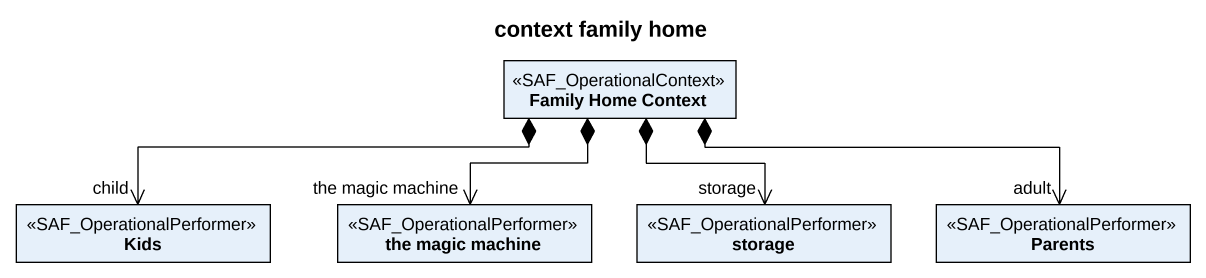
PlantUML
@startuml
title context family home
hide circle
hide empty members
class "Family Home Context" as Family_Home_Context <<SAF_OperationalContext>>
class Kids <<SAF_OperationalPerformer>>
class "the magic machine" as the_magic_machine <<SAF_OperationalPerformer>>
class "storage" as storage_ <<SAF_OperationalPerformer>>
class Parents <<SAF_OperationalPerformer>>
Family_Home_Context *-left-> "child" Kids
Family_Home_Context *--> "the magic machine" the_magic_machine
Family_Home_Context *--> "storage" storage_
Family_Home_Context *-right-> "adult" Parents
@enduml
